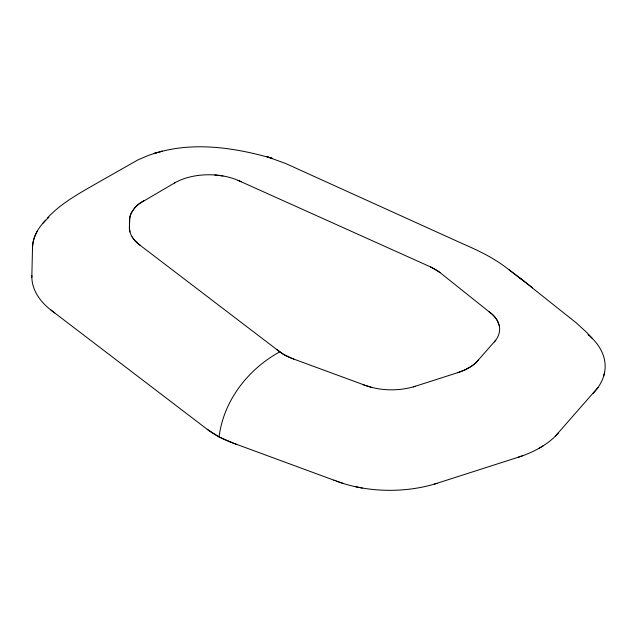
<?xml version="1.0" encoding="UTF-8"?>
<svg xmlns="http://www.w3.org/2000/svg" width="637" height="637" viewBox="0 0 637 637"><rect width="100%" height="100%" fill="white"/><g stroke="black" fill="none" stroke-linecap="round" stroke-linejoin="round"><path stroke-width="0.96" d="M139.439 203.593A48.611 28.068 0 0 0 134.654 208.044L131.604 212.479A48.611 28.068 0 0 0 129.844 217.464L129.383 227.775L129.956 231.948M31.866 275.59L31.858 277.294M32.487 248.796L32.591 246.113A97.365 56.215 0 0 1 35.545 234.567L37.448 230.825M129.534 220.904L129.55 220.346M129.43 225.331L129.486 222.862M129.51 222.162L129.518 221.549M233.827 443.368L219.072 436.894C223.619 400.562 248.104 369.173 279.778 351.839A48.659 28.092 0 0 0 292.431 358.583L292.638 358.663M604.585 372.414L603.621 376.268M598 387.487L555.345 436.178M495.737 340.222L476.357 362.238A48.643 28.084 0 0 1 471.221 366.371L465.082 369.81L458.234 372.494M42.575 223.619L45.768 220.187M494.352 341.934L494.416 341.862A48.659 28.092 0 0 0 490.379 312.719L490.291 312.648M557.956 433.391L558.338 432.953M593.158 393.435L594.305 392.129M478.618 359.786L477.79 360.733A48.659 28.092 0 0 1 458.043 372.557L457.597 372.701M47.472 217.926C61.606 202.662 80.222 192.86 98.002 182.556L137.926 159.919L148.357 155.42L156.296 152.832M139.447 203.585L175.239 182.564M543.48 445.629L538.806 448.44M522.913 455.654L518.184 457.262M415.22 386.285L458.043 372.557M437.022 483.284L434.418 484.088M159.927 151.813C196.825 141.892 236.104 148.023 272.23 158.35L266.784 156.646L285.718 163.534L462.295 243.581C478.045 250.381 493.715 257.826 507.283 268.456L524.8 281.777L509.226 269.937M413.325 386.858L415.181 386.293A48.659 28.092 0 0 1 365.415 385.425L292.431 358.583M214.765 174.976L222.87 175.955M362.262 488.022L355.86 486.787M371.682 387.376L365.98 385.632M343.574 483.563L336.328 481.07M293.354 358.926L293.761 359.077M364.491 385.09L362.628 384.398M234.185 443.503L234.894 443.766M235.252 443.893L236.677 444.419M333.836 480.155L334.903 480.545M292.264 358.52L283.975 354.642L276.554 349.379M238.071 180.382L240.181 181.33M240.818 181.609L241.24 181.8M219.072 436.894L207.455 429.497L51.557 310.545A97.31 56.183 0 0 1 31.858 275.893L32.511 247.753A97.31 56.183 0 0 1 48.898 217.297M519.577 277.796L576.159 322.784L587.25 332.944L592.466 338.613M207.208 429.306L209.812 431.225A97.254 56.144 0 0 0 229.599 441.767L337.562 481.524A97.31 56.183 0 0 0 437.093 483.26L518.287 457.231A97.31 56.183 0 0 0 557.781 433.582M439.458 272.15L430.708 266.991L238.779 180.693A48.659 28.092 0 0 0 174.474 182.994M139.806 245.038L140.236 245.364M129.391 227.274A48.659 28.092 0 0 0 139.24 244.608L279.778 351.839M52.656 311.382L50.88 310.02M54.185 312.544L54.694 312.934M52.911 311.573L53.42 311.963M139.009 244.433L135.076 240.85L132.082 236.884M525.382 282.151L532.604 287.813M439.872 272.469L491.955 314.049A48.643 28.084 0 0 1 497.457 320.889L499.265 325.714M489.757 312.218L490.203 312.576M489.041 311.652L489.67 312.154M588.222 334.688L588.93 335.293M588.102 334.584A97.31 56.183 0 0 1 594.576 391.827M430.501 266.903A48.659 28.092 0 0 1 440.008 272.58M129.55 220.195A48.659 28.092 0 0 1 143.795 200.703M162.101 151.176L154.027 153.501L162.101 151.176"/></g></svg>
